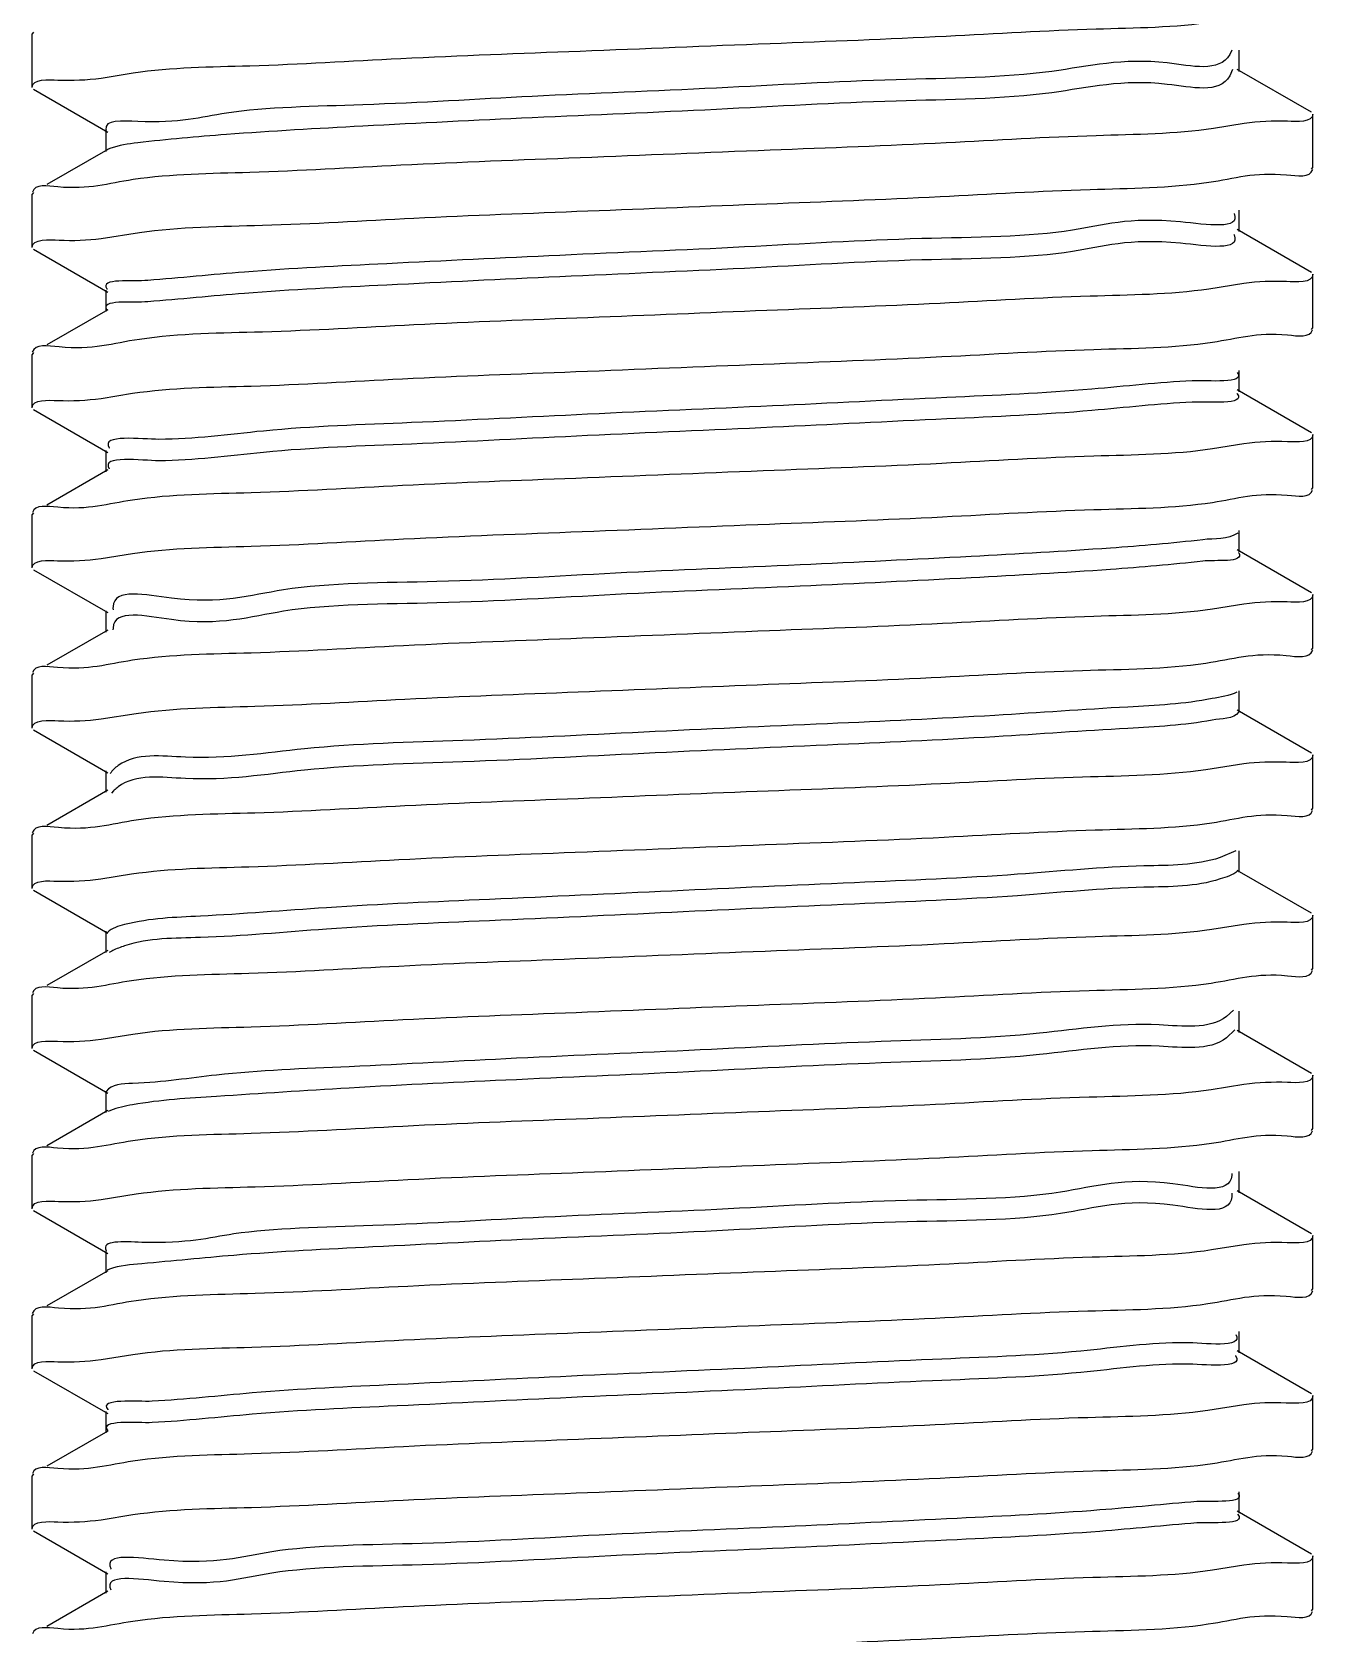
# Model space of a CAD drawing. Extents: x 552102 to 973302, y -80747 to 40012826.
# Drawn here: x 602689.5 to 602772.5, y 211633.4 to 211737 of the extents above; entities that cross this region are included whole.
import ezdxf

# ---------------------------------------------------------------- set-up
doc = ezdxf.new("R2010")
doc.units = 0
doc.header["$LTSCALE"] = 1000
doc.header["$MEASUREMENT"] = 0
doc.layers.add('02___PRT_ALL_AXES', color=7, linetype='Continuous')

msp = doc.modelspace()

# ---------------------------------------------------------------- linework, layer by layer
at = {"color": 133, "linetype": 'Continuous'}
for p, q in [((602689.6093573341, 211737.0357659242), (602689.5112229327, 211736.9222258798)), ((602767.2061878184, 211735.8821319483), (602767.0684065411, 211735.5870566271)), ((602767.6664488504, 211734.5030258856), (602767.6664488504, 211735.8854258887)), ((602693.9805123548, 211734.0718132041), (602696.0561160009, 211734.4059237502)), ((602767.2426575015, 211734.6161165706), (602767.0684065411, 211734.204656624)), ((602772.3570885012, 211731.8517659239), (602767.5555889675, 211734.6313454739)), ((602689.6094000171, 211733.3526611827), (602694.4108172873, 211730.573129215)), ((602694.299996985, 211730.7014258883), (602694.299996985, 211729.3190258942)), ((602767.9890065502, 211731.1261008284), (602766.0154707202, 211730.8063154779)), ((602694.410856859, 211729.4473454735), (602690.4807480613, 211727.1720823816)), ((602694.5560233037, 211729.514750915), (602694.4083235034, 211729.4521028719)), ((602772.3570458184, 211728.1686611734), (602772.4552229384, 211728.2822258941)), ((602689.6093573341, 211726.6677659235), (602689.5112229327, 211726.5542258791)), ((602767.6664488504, 211724.1350258849), (602767.6664488504, 211725.517425888)), ((602693.9899704227, 211723.6796578369), (602696.4614565502, 211724.0674250446)), ((602767.3294593642, 211723.9698900185), (602767.3523762386, 211723.9189423255)), ((602772.3570885012, 211721.4837659232), (602767.5555889675, 211724.2633454821)), ((602689.6094000171, 211722.984661182), (602694.4108172873, 211720.2051292143)), ((602694.299996985, 211720.3334258876), (602694.299996985, 211718.9510258935)), ((602767.9810982535, 211720.7766826353), (602765.7122083048, 211720.4160074911)), ((602694.410856859, 211719.0793454818), (602690.4807480613, 211716.8040823809)), ((602772.3570458184, 211717.8006611727), (602772.4552229384, 211717.9142258934)), ((602689.6093573341, 211716.2997659228), (602689.5112229327, 211716.1862258784)), ((602767.6664488504, 211713.7670258842), (602767.6664488504, 211715.1494258962)), ((602693.9795085202, 211713.3376062683), (602696.0230451237, 211713.6674805067)), ((602772.3570885012, 211711.1157659224), (602767.5555889675, 211713.8953454814)), ((602689.6094000171, 211712.6166611634), (602694.4108172873, 211709.8371292225)), ((602694.299996985, 211709.9654258958), (602694.299996985, 211708.5830258928)), ((602767.9872824977, 211710.3941358528), (602765.9554889629, 211710.0658657543)), ((602694.410856859, 211708.7113454811), (602690.4807480613, 211706.4360823802)), ((602772.3570458184, 211707.432661163), (602772.4552229384, 211707.5462258837)), ((602689.6093573341, 211705.9317659221), (602689.5112229327, 211705.8182258866)), ((602767.6664488504, 211703.3990258835), (602767.6664488504, 211704.7814258955)), ((602693.9791764359, 211702.9702419064), (602696.0124196509, 211703.2986943058)), ((602772.3570885012, 211700.7477659307), (602767.5555889675, 211703.5273454807)), ((602689.6094000171, 211702.2486611627), (602694.4108172873, 211699.4691292218)), ((602694.299996985, 211699.5974258951), (602694.299996985, 211698.215025892)), ((602767.9869567344, 211700.0267623089), (602765.9448831509, 211699.6970809303)), ((602694.410856859, 211698.3433454804), (602690.4807480613, 211696.0680823795)), ((602694.7549017976, 211698.4655297569), (602694.7540929506, 211698.3558905385)), ((602772.3570458184, 211697.0646611623), (602772.4552229384, 211697.178225892)), ((602689.6093573341, 211695.5637659303), (602689.5112229327, 211695.4502258859)), ((602767.6664488504, 211693.0310258828), (602767.6664488504, 211694.4134258858)), ((602693.9855093817, 211692.5876099996), (602696.2569049338, 211692.9486384354)), ((602772.3570885012, 211690.37976593), (602767.5555889675, 211693.15934548)), ((602689.6094000171, 211691.8806611798), (602694.4108172873, 211689.1011292211)), ((602694.299996985, 211689.2294258855), (602694.299996985, 211687.8470258913)), ((602767.9767566243, 211689.6843412838), (602765.5137242118, 211689.2976540945)), ((602694.410856859, 211687.9753454707), (602690.4807480613, 211685.7000824145)), ((602694.7946377407, 211687.9339731477), (602694.6556701849, 211687.7800984106)), ((602694.8348148803, 211687.9732677333), (602694.7946377407, 211687.9339731477)), ((602772.3570458184, 211686.6966611705), (602772.4552229384, 211686.8102258913)), ((602689.6093573341, 211685.1957659296), (602689.5112229327, 211685.0822258852)), ((602767.4619178245, 211684.0574316226), (602766.4377316366, 211683.6171317867)), ((602767.6664488504, 211682.6630258821), (602767.6664488504, 211684.0454258851)), ((602693.9774718651, 211682.2382415704), (602695.9528488527, 211682.5582755707)), ((602772.3570885012, 211680.0117659293), (602767.5555889675, 211682.7913454793)), ((602689.6094000171, 211681.5126611791), (602694.4108172873, 211678.7331292114)), ((602694.299996985, 211678.8614258847), (602694.299996985, 211677.4790258906)), ((602767.9859463285, 211679.2927216969), (602765.9089061628, 211678.9584229759)), ((602694.410856859, 211677.6073454789), (602690.4807480613, 211675.3320824228)), ((602694.6767513732, 211677.5620773367), (602694.5085439841, 211677.4634120635)), ((602694.7386808166, 211677.5935173951), (602694.6767513732, 211677.5620773367)), ((602772.3570458184, 211676.3286611698), (602772.4552229384, 211676.4422258906)), ((602689.6093573341, 211674.8277659289), (602689.5112229327, 211674.7142258845)), ((602767.3191426138, 211673.7452186189), (602766.8629437427, 211673.331417533)), ((602767.6664488504, 211672.2950258814), (602767.6664488504, 211673.6774258933)), ((602693.9795686195, 211671.8651976756), (602696.0304759064, 211672.1960299812)), ((602767.3950909803, 211672.4660620175), (602766.8629437427, 211671.949017521)), ((602772.3570885012, 211669.6437659285), (602767.5555889675, 211672.4233454786)), ((602689.6094000171, 211671.1446611784), (602694.4108172873, 211668.3651292107)), ((602694.299996985, 211668.493425893), (602694.299996985, 211667.1110258899)), ((602767.9853014091, 211668.9283737919), (602765.8595157781, 211668.5867848895)), ((602694.410856859, 211667.2393454782), (602690.4807480613, 211664.9640823774)), ((602694.5944205025, 211667.2577258609), (602694.4376119653, 211667.1886591486)), ((602772.3570458184, 211665.9606611691), (602772.4552229384, 211666.0742258898)), ((602689.6093573341, 211664.4597659282), (602689.5112229327, 211664.3462258748)), ((602767.2056312332, 211663.1802100263), (602767.1989532033, 211663.0457032345)), ((602767.6664488504, 211661.9270258806), (602767.6664488504, 211663.3094258926)), ((602693.9854923406, 211661.4842122696), (602696.2444272975, 211661.8437299333)), ((602767.2021082857, 211661.8950615219), (602767.1989532033, 211661.6633032225)), ((602772.3570885012, 211659.2757659278), (602767.5555889675, 211662.0553454779)), ((602689.6094000171, 211660.7766611777), (602694.4108172873, 211657.997129219)), ((602694.299996985, 211658.1254258923), (602694.299996985, 211656.7430258892)), ((602767.9854764233, 211658.5581647776), (602765.892260168, 211658.2211954526)), ((602694.410856859, 211656.8713454775), (602690.4807480613, 211654.5960823766)), ((602694.5281462738, 211656.9790308766), (602694.3846138308, 211656.9135320655)), ((602772.3570458184, 211655.5926611684), (602772.4552229384, 211655.7062258891)), ((602689.6093573341, 211654.0917659275), (602689.5112229327, 211653.9782258831)), ((602767.6664488504, 211651.5590258799), (602767.6664488504, 211652.9414258919)), ((602693.9800238798, 211651.1284203164), (602696.0411345492, 211651.4608176372)), ((602772.3570885012, 211648.9077659271), (602767.5555889675, 211651.6873454771)), ((602689.6094000171, 211650.4086611769), (602694.4108172873, 211647.6291292183)), ((602694.299996985, 211647.7574258916), (602694.299996985, 211646.3750258885)), ((602767.9791552256, 211648.2049451612), (602765.6408244858, 211647.8348234914)), ((602694.410856859, 211646.5033454768), (602690.4807480613, 211644.2280823759)), ((602772.3570458184, 211645.2246611677), (602772.4552229384, 211645.3382258884)), ((602689.6093573341, 211643.7237659268), (602689.5112229327, 211643.6102258824)), ((602767.6664488504, 211641.1910258792), (602767.6664488504, 211642.5734258912)), ((602693.9799414197, 211640.7606133989), (602696.038281251, 211641.0926068506)), ((602772.3570885012, 211638.5397659264), (602767.5555889675, 211641.3193454764)), ((602689.6094000171, 211640.0406611762), (602694.4108172873, 211637.2611292175)), ((602694.299996985, 211637.3894258908), (602694.299996985, 211636.0070258878)), ((602767.9872883718, 211637.8184984199), (602765.9514070789, 211637.4895636163)), ((602694.410856859, 211636.1353454761), (602690.4807480613, 211633.8600823752)), ((602772.3570458184, 211634.856661167), (602772.4552229384, 211634.9702258877))]:
    msp.add_line(p, q, dxfattribs=at)
for points, start_tangent, end_tangent in [([(602696.0561160009, 211734.4059237502), (602703.6127015094, 211734.868842449), (602713.3875863472, 211735.33520362), (602725.0007846991, 211735.8193588875), (602737.3021927516, 211736.310632845), (602748.7038305888, 211736.7867436401), (602758.4210745225, 211737.2511786095), (602766.0154707202, 211737.7183154843)], (0.989163116566422, 0.146820737038755), (0.9890732991656612, 0.1474245870862602)), ([(602767.0684065411, 211735.5870566271), (602763.0182311783, 211735.0457032166), (602755.5509567658, 211734.5043498508), (602745.4630999158, 211733.9629964761), (602733.8307085971, 211733.4216430656), (602721.8945826779, 211732.8802896999), (602710.9279206704, 211732.3389362983), (602702.1005106012, 211731.7975829325), (602696.3539515922, 211731.2562295578), (602694.301215602, 211730.7148761652), (602694.3040917973, 211730.7028369627)], (-0.505307378439149, -0.8629394262026475), (0.325802814075678, -0.9454377432387441)), ([(602689.5112229327, 211733.4662258945), (602691.1839474301, 211733.9364831171)], (0, 1), (0.9993353595117829, -0.03645324717300008)), ([(602691.1839474301, 211733.9364831171), (602693.9805123548, 211734.0718132041)], (0.9993353593201512, -0.03645325242641943), (0.990870145282874, 0.1348197136441711)), ([(602767.0684065411, 211734.204656624), (602763.0182311783, 211733.6633032135), (602755.5509567658, 211733.1219498388), (602745.4630999158, 211732.5805964641), (602733.8307085971, 211732.0392430804), (602721.8945826779, 211731.4978897057), (602710.9279206704, 211730.9565362952), (602702.1005106012, 211730.4151829205), (602696.3539515922, 211729.8738295636), (602694.5560233037, 211729.514750915)], (-0.5053073781264978, -0.8629394263857254), (-0.9427034243574139, -0.3336319134987025)), ([(602770.8125178764, 211731.2722360156), (602767.9890065502, 211731.1261008284)], (-0.9994057618941025, 0.03446916147614464), (-0.9903279344326344, -0.1387464676393303)), ([(602772.4552229384, 211731.7382258795), (602770.8125178764, 211731.2722360156)], (0, -1), (-0.9994057619939919, 0.03446915857993162)), ([(602766.0154707202, 211730.8063154779), (602758.4210745225, 211730.339178612), (602748.7038305888, 211729.8747436426), (602737.3021927516, 211729.3986328474), (602725.0007846991, 211728.9073588811), (602713.3875863472, 211728.4232036314), (602703.6127015094, 211727.9568424515), (602696.0561160009, 211727.4939237616)], (-0.9890732991656612, -0.1474245870862602), (-0.989163116566422, -0.146820737038755)), ([(602765.7122083048, 211727.3280074976), (602770.745496885, 211727.8067600451), (602772.4355813096, 211728.1441911034)], (0.9892683842367618, 0.1461097667836986), (0.2974746912136672, 0.9547297042028876)), ([(602696.0561160009, 211727.4939237616), (602691.1839474301, 211727.0244831107), (602689.5315041255, 211726.6927765481)], (-0.9891631165991949, -0.146820736817957), (-0.3058583743179576, -0.9520770214954124)), ([(602696.4614565502, 211724.0674250446), (602704.425741298, 211724.5434237949), (602714.23295481, 211725.0041579775), (602725.4999305377, 211725.4714119128), (602737.0910732906, 211725.9341367862), (602748.3086219499, 211726.4013938866), (602758.0203701624, 211726.8620354614), (602765.7122083048, 211727.3280074976)], (0.9892931357767892, 0.1459420827072417), (0.9892683845638209, 0.1461097645692716)), ([(602767.3523762386, 211725.3013423107), (602763.8692672739, 211724.7599889539), (602756.878281192, 211724.2186355523), (602747.1251301329, 211723.6772821776), (602735.6501597533, 211723.1359288118), (602723.6773781757, 211722.5945753924), (602712.4838938753, 211722.0532220266), (602703.2636895756, 211721.511868634), (602697.0002627561, 211720.9705152682)], (0.3769361275506608, -0.9262392540521656), (-0.9967841116661886, -0.0801338550791568)), ([(602689.5112229327, 211723.0982258938), (602691.2602661023, 211723.579166203)], (0, 1), (0.9991144968107087, -0.04207400934881728)), ([(602691.2602661023, 211723.579166203), (602693.9899704227, 211723.6796578369)], (0.9991144966179151, -0.04207401392700866), (0.992819284510058, 0.1196238617707052)), ([(602767.3523762386, 211723.9189423255), (602763.8692672739, 211723.3775889597), (602756.878281192, 211722.8362355403), (602747.1251301329, 211722.2948821746), (602735.6501597533, 211721.7535287998), (602723.6773781757, 211721.2121754072), (602712.4838938753, 211720.6708220325), (602703.2636895756, 211720.129468622), (602697.0002627561, 211719.5881152652)], (0.3769361275506608, -0.9262392540521656), (-0.9967841116661886, -0.0801338550791568)), ([(602697.0002627561, 211720.9705152682), (602694.3617184142, 211720.4291618935), (602694.3790868887, 211720.4086511932)], (-0.9967841118171974, -0.08013385320075928), (0.6891822254874629, -0.7245880623306928)), ([(602770.745496885, 211720.8947600565), (602767.9810982535, 211720.7766826353)], (-0.9992306549184372, 0.03921859598801502), (-0.9918364993544563, -0.1275161109362175)), ([(602772.4552229384, 211721.3702258788), (602770.745496885, 211720.8947600565)], (0, -1), (-0.9992306548856529, 0.03921859682330897)), ([(602765.7122083048, 211720.4160074911), (602758.0203701624, 211719.950035455), (602748.3086219499, 211719.489393898), (602737.0910732906, 211719.0221367798), (602725.4999305377, 211718.5594119153), (602714.23295481, 211718.09215798), (602704.425741298, 211717.6314237885), (602696.4614565502, 211717.1554250382)], (-0.9892683845638209, -0.1461097645692716), (-0.9892931357767892, -0.1459420827072417)), ([(602697.0002627561, 211719.5881152652), (602694.3643766979, 211719.0432524613)], (-0.9967841116419316, -0.08013385538089059), (0.6133238831518222, -0.7898315101055225)), ([(602765.9554889629, 211716.9778657428), (602770.7977442334, 211717.4461311839), (602772.4346601854, 211717.7754054836)], (0.9890611297065511, 0.1475062090340643), (0.3094299147111769, 0.9509222512286869)), ([(602696.4614565502, 211717.1554250382), (602691.2602661023, 211716.6671662054), (602689.5301967899, 211716.3236429832)], (-0.9892931356448487, -0.1459420836016239), (-0.2887779027821482, -0.9573961159649355)), ([(602696.0230451237, 211713.6674805067), (602703.6983688066, 211714.137373986), (602713.489861239, 211714.6036946646), (602724.7175112853, 211715.0719628326), (602736.844891725, 211715.5562379054), (602748.4148234169, 211716.0380478135), (602758.264081646, 211716.5068667195), (602765.9554889629, 211716.9778657428)], (0.9890806707641762, 0.1473751224619929), (0.989061129629656, 0.1475062095496626)), ([(602767.5470018486, 211715.0142813198), (602764.6385434608, 211714.4742746554)], (0.6217299246293804, -0.7832317031506992), (-0.9988957392168129, -0.04698193455464676)), ([(602764.6385434608, 211714.4742746554), (602758.1412264506, 211713.9329212896), (602748.7470290313, 211713.3915678791), (602737.4580081472, 211712.8502145133), (602725.4783371369, 211712.3088611386), (602714.0858593652, 211711.7675077282), (602704.4957836459, 211711.2261543713), (602697.7310608396, 211710.6848009608)], (-0.9988957390792776, -0.04698193747881996), (-0.9999998607093453, -0.0005278080049025493)), ([(602767.5336669425, 211713.6476186059), (602767.5459265152, 211713.6332280628), (602764.6385434608, 211713.0918746523)], (0.6686663212505516, -0.7435626071994571), (-0.9988957391434368, -0.04698193611471369)), ([(602689.5112229327, 211712.7302258841), (602691.1720773409, 211713.1988002888)], (0, 1), (0.9993609344001696, -0.03574524856285243)), ([(602691.1720773409, 211713.1988002888), (602693.9795085202, 211713.3376062683)], (0.9993609347630881, -0.03574523841642605), (0.9907055703680492, 0.1360237951305523)), ([(602764.6385434608, 211713.0918746523), (602758.1412264506, 211712.5505212865), (602748.7470290313, 211712.0091678671), (602737.4580081472, 211711.4678145192), (602725.4783371369, 211710.9264611445), (602714.0858593652, 211710.3851077429), (602704.4957836459, 211709.8437543682), (602697.7310608396, 211709.3024009667)], (-0.9988957390792776, -0.04698193747881996), (-0.9999998607093453, -0.0005278080049025493)), ([(602697.7310608396, 211710.6848009608), (602694.5132680604, 211710.143447595), (602694.5239136408, 211710.1282851122)], (-0.9999998607110073, -0.0005278048559210255), (0.5881970442706858, -0.8087176498081571)), ([(602770.7977442334, 211710.5341311864), (602767.9872824977, 211710.3941358528)], (-0.9993687875842518, 0.03552501094134117), (-0.9906453430880579, -0.1364617316977336)), ([(602772.4552229384, 211711.0022258959), (602770.7977442334, 211710.5341311864)], (0, -1), (-0.9993687876369318, 0.03552500945938111)), ([(602697.7310608396, 211709.3024009667), (602694.5060669283, 211708.7720113269)], (-0.99999986071058, -0.0005278056655464048), (0.5373646853878576, -0.8433499836355064)), ([(602765.9554889629, 211710.0658657543), (602758.264081646, 211709.5948667309), (602748.4148234169, 211709.1260478071), (602736.844891725, 211708.6442379079), (602724.7175112853, 211708.1599628261), (602713.489861239, 211707.6916946671), (602703.6983688066, 211707.2253739975), (602696.0230451237, 211706.7554805003)], (-0.989061129629656, -0.1475062095496626), (-0.9890806707641762, -0.1473751224619929)), ([(602765.9448831509, 211706.6090809278), (602770.7940638134, 211707.077608215), (602772.4347253988, 211707.4074602894)], (0.9890769088875546, 0.1474003673857021), (0.3085879802791141, 0.9511958044626023)), ([(602696.0230451237, 211706.7554805003), (602691.1720773409, 211706.2868002824), (602689.5317107181, 211705.9569510422)], (-0.9890806705759064, -0.1473751237255303), (-0.3085316837609992, -0.9512140663991481)), ([(602696.0124196509, 211703.2986943058), (602703.6988787393, 211703.7694009147), (602713.5559910397, 211704.2385955177), (602725.1332877467, 211704.7206854842), (602737.2572240779, 211705.2048226289), (602748.4756384382, 211705.6727156006), (602758.2679451803, 211706.139070826), (602765.9448831509, 211706.6090809278)], (0.9890669109067353, 0.1474674396245095), (0.9890769086166338, 0.1474003692036193)), ([(602767.5847026567, 211704.6077713959), (602765.3241471986, 211704.1885603837)], (-0.841891248397738, -0.5396472235370977), (-0.9932134016078644, -0.1163062288380763)), ([(602765.3241471986, 211704.1885603837), (602759.3366525958, 211703.6472069911), (602750.3247642944, 211703.1058536164), (602739.2497592102, 211702.5645002149), (602727.2929820964, 211702.0231468401), (602715.729834328, 211701.4817934654), (602705.7937296758, 211700.9404400728), (602698.5445290754, 211700.3990866981), (602694.7554877262, 211699.8577332966), (602694.7606570403, 211699.6446017406)], (-0.9932134021382124, -0.1163062243090961), (0.1018764020264039, -0.9947970640840043)), ([(602767.6329943548, 211703.3713516555), (602767.6485761116, 211703.3475137553), (602765.3241471986, 211702.8061603896)], (0.6374003926310138, -0.7705327634006417), (-0.993213402109088, -0.1163062245578072)), ([(602689.5112229327, 211702.3622258923), (602691.1682286392, 211702.8302533768)], (0, 1), (0.9993693636614441, -0.03550880137262324)), ([(602691.1682286392, 211702.8302533768), (602693.9791764359, 211702.9702419064)], (0.9993693635967594, -0.03550880319312626), (0.9906499044802239, 0.1364286141295992)), ([(602765.3241471986, 211702.8061603896), (602759.3366525958, 211702.264806988), (602750.3247642944, 211701.7234536133), (602739.2497592102, 211701.1821002029), (602727.2929820964, 211700.640746846), (602715.729834328, 211700.0993934713), (602705.7937296758, 211699.5580400697), (602698.5445290754, 211699.016686695), (602694.7554877262, 211698.4753332935), (602694.7549017976, 211698.4655297569)], (-0.9932134021582917, -0.1163062241376259), (-0.05496467363904017, -0.998488299706989)), ([(602770.7940638134, 211700.1656082175), (602767.9869567344, 211700.0267623089)], (-0.9993606752389763, 0.03575249342210019), (-0.9907001426629992, -0.1360633210219162)), ([(602772.4552229384, 211700.6342258952), (602770.7940638134, 211700.1656082175)], (0, -1), (-0.9993606752702845, 0.03575249254696998)), ([(602765.9448831509, 211699.6970809303), (602758.2679451803, 211699.2270708374), (602748.4756384382, 211698.760715603), (602737.2572240779, 211698.2928226314), (602725.1332877467, 211697.8086854688), (602713.5559910397, 211697.3265955291), (602703.6988787393, 211696.8574009172), (602696.0124196509, 211696.3866942994)], (-0.9890769086166338, -0.1474003692036193), (-0.9890669109067353, -0.1474674396245095)), ([(602765.5137242118, 211696.2096541009), (602770.7115608613, 211696.6980312727), (602772.4361543456, 211697.0406929872)], (0.9892899423464525, 0.1459637282757355), (0.2899620857366876, 0.9570381334279371)), ([(602696.0124196509, 211696.3866942994), (602691.1682286392, 211695.9182533793), (602689.5317788104, 211695.5890082441)], (-0.9890669105431437, -0.1474674420631258), (-0.3094109454265771, -0.9509284236209536)), ([(602696.2569049338, 211692.9486384354), (602703.9450277428, 211693.4143613301), (602713.6601936618, 211693.8751616649), (602724.8770320186, 211694.3423817597), (602736.4682938616, 211694.8051112733), (602747.7364140699, 211695.272420945), (602757.5409134458, 211695.7330388002), (602765.5137242118, 211696.2096541009)], (0.9892642895877496, 0.1461374878203576), (0.9892899419372034, 0.1459637310494787)), ([(602765.9243740152, 211693.9028460852), (602760.4615876863, 211693.3614927105), (602751.8544134239, 211692.8201393179), (602741.0209583471, 211692.2787859521), (602729.1168015966, 211691.7374325416), (602717.4117316316, 211691.1960791669), (602707.1543007533, 211690.6547258101), (602699.4386450063, 211690.1133723996), (602695.0877752911, 211689.5720190338), (602694.5815614203, 211689.0579348109)], (-0.9811494478664463, -0.1932505134569315), (-0.5201772295223259, -0.8540583410320851)), ([(602767.5310741494, 211694.3318286977), (602765.9243740152, 211693.9028460852)], (-0.8851073597521318, -0.4653868946506878), (-0.9811494489505223, -0.1932505079529853)), ([(602767.6504300813, 211693.0412288985), (602765.9243740152, 211692.5204460911)], (-0.5372225267222651, -0.843440547271795), (-0.9811494467771575, -0.1932505189873444)), ([(602689.5112229327, 211691.9942258916), (602691.2249496172, 211692.4702515624)], (0, 1), (0.9992229992295955, -0.03941316798497625)), ([(602691.2249496172, 211692.4702515624), (602693.9855093817, 211692.5876099996)], (0.9992229992861842, -0.03941316655031093), (0.991860144410514, 0.1273320616732273)), ([(602765.9243740152, 211692.5204460911), (602760.4615876863, 211691.9790927253), (602751.8544134239, 211691.4377393148), (602741.0209583471, 211690.8963859401), (602729.1168015966, 211690.3550325475), (602717.4117316316, 211689.8136791728), (602707.1543007533, 211689.272325807), (602699.4386450063, 211688.7309723965), (602695.0877752911, 211688.1896190218), (602694.8348148803, 211687.9732677333)], (-0.9811494479089394, -0.1932505132411904), (-0.7224958517426988, -0.6913752557147184)), ([(602770.7115608613, 211689.7860312752), (602767.9767566243, 211689.6843412838)], (-0.9991261760358164, 0.04179574571708134), (-0.9927684037746543, -0.120045393359034)), ([(602772.4552229384, 211690.2662258945), (602770.7115608613, 211689.7860312752)], (0, -1), (-0.9991261761873621, 0.04179574209438319)), ([(602765.5137242118, 211689.2976540945), (602757.5409134458, 211688.8210388026), (602747.7364140699, 211688.3604209386), (602736.4682938616, 211687.8931112669), (602724.8770320186, 211687.4303817622), (602713.6601936618, 211686.9631616674), (602703.9450277428, 211686.5023613237), (602696.2569049338, 211686.0366384468)], (-0.9892899419372034, -0.1459637310494787), (-0.9892642895877496, -0.1461374878203576)), ([(602765.9089061628, 211685.8704229913), (602770.7838164518, 211686.3401552163), (602772.4349060814, 211686.6716127715)], (0.9891666489340727, 0.1467969367409863), (0.3062517567199015, 0.9519505562296681)), ([(602696.2569049338, 211686.0366384468), (602691.2249496172, 211685.558251556), (602689.5307879309, 211685.2201620958)], (-0.9892642898998567, -0.1461374857075773), (-0.2965385306723247, -0.9550208897331507)), ([(602695.9528488527, 211682.5582755707), (602703.5450516561, 211683.0252562336), (602713.2694156835, 211683.4900073997), (602724.6812513421, 211683.9665032617), (602736.9837579469, 211684.4578205816), (602748.5848285834, 211684.941510459), (602758.3486036578, 211685.4073371015), (602765.9089061628, 211685.8704229913)], (0.9890774057513423, 0.1473970333222308), (0.9891666490977963, 0.1467969356377623)), ([(602766.4377316366, 211683.6171317867), (602761.5132349024, 211683.075778412), (602753.3321735213, 211682.5344250463), (602742.767202122, 211681.9930716536), (602730.9452613363, 211681.4517182789), (602719.127369837, 211680.9103648684), (602708.5741143088, 211680.3690114937), (602700.4111857245, 211679.8276581369), (602695.5093045364, 211679.2863047353), (602694.4061702082, 211678.7620736531)], (-0.9479061635356937, -0.3185496902071054), (-0.6832631003337417, -0.730172264415955)), ([(602767.5650615285, 211682.758388748), (602766.4377316366, 211682.2347317926)], (-0.685134094858853, -0.7284169630520285), (-0.9479061603376804, -0.3185496997234117)), ([(602689.5112229327, 211681.6262258909), (602691.1537570219, 211682.0921913556)], (0, 1), (0.9994057255848077, -0.03447021421900921)), ([(602691.1537570219, 211682.0921913556), (602693.9774718651, 211682.2382415704)], (0.9994057254626203, -0.03447021776162379), (0.9903355984401967, 0.1386917534033568)), ([(602766.4377316366, 211682.2347317926), (602761.5132349024, 211681.6933784179), (602753.3321735213, 211681.1520250521), (602742.767202122, 211680.6106716416), (602730.9452613363, 211680.0693182848), (602719.127369837, 211679.5279648743), (602708.5741143088, 211678.9866115085), (602700.4111857245, 211678.4452581427), (602695.5093045364, 211677.9039047233), (602694.7386808257, 211677.5935173951)], (-0.9479061635985659, -0.3185496900200169), (-0.8967199696346274, -0.4425983461994329)), ([(602770.7838164518, 211679.4281552098), (602767.9859463373, 211679.2927216969)], (-0.999337330829727, 0.03639916496455566), (-0.9908727984995181, -0.1348002121427609)), ([(602772.4552229384, 211679.8982258938), (602770.7838164518, 211679.4281552098)], (0, -1), (-0.9993373305316315, 0.03639917314875111)), ([(602765.9089061628, 211678.9584229759), (602758.3486036578, 211678.4953370861), (602748.5848285834, 211678.0295104615), (602736.9837579469, 211677.545820593), (602724.6812513421, 211677.0545032553), (602713.2694156835, 211676.5780073933), (602703.5450516561, 211676.1132562182), (602695.9528488527, 211675.6462755731)], (-0.9891666490977963, -0.1467969356377623), (-0.9890774057513423, -0.1473970333222308)), ([(602765.8595157781, 211675.498784887), (602770.7959255885, 211675.9738727144), (602772.4347223501, 211676.3034570507)], (0.989073670144449, 0.1474220981637079), (0.3086347007488198, 0.9511806460886841)), ([(602695.9528488527, 211675.6462755731), (602691.1537570219, 211675.1801913581), (602689.5320467541, 211674.8532318048)], (-0.9890774053152195, -0.1473970362487425), (-0.3128611715056303, -0.9497988667945043)), ([(602696.0304759064, 211672.1960299812), (602703.6969956587, 211672.6653014563), (602713.515294812, 211673.1328106127), (602724.7474259, 211673.6011668644), (602736.5530086079, 211674.0725123218), (602748.0228970776, 211674.5489026569), (602757.9604956845, 211675.0188962451), (602765.8595157781, 211675.498784887)], (0.9891021265552205, 0.1472310539388372), (0.9890736703861452, 0.1474220965421364)), ([(602766.8629437427, 211673.331417533), (602762.4889796803, 211672.7900641135), (602754.754370604, 211672.2487107478), (602744.4841490398, 211671.7073573731), (602732.7738154094, 211671.1660039804), (602720.8724834988, 211670.6246506147), (602710.0496404032, 211670.0832972131), (602701.459733362, 211669.5419438384), (602696.0190275947, 211669.0005904726), (602694.3187211106, 211668.4807373456)], (-0.8057398619520177, -0.5922695964352243), (-0.5609831399554767, -0.8278272263496135)), ([(602689.5112229327, 211671.2582258902), (602691.1693894098, 211671.7264183931)], (0, 1), (0.9993642292604242, -0.03565301214088856)), ([(602691.1693894098, 211671.7264183931), (602693.9795686195, 211671.8651976756)], (0.9993642296171799, -0.0356530021409242), (0.9907294820493768, 0.1358495248360239)), ([(602766.8629437427, 211671.949017521), (602762.4889796803, 211671.4076641283), (602754.754370604, 211670.8663107536), (602744.4841490398, 211670.3249573878), (602732.7738154094, 211669.7836039684), (602720.8724834988, 211669.2422506116), (602710.0496404032, 211668.70089721), (602701.459733362, 211668.1595438353), (602696.0190275947, 211667.6181904695), (602694.5944205025, 211667.2577258609)], (-0.8057398618493667, -0.5922695965748734), (-0.9343952779739718, -0.3562379324271126)), ([(602770.7959255885, 211669.061872708), (602767.9853014091, 211668.9283737919)], (-0.9993461691569455, 0.0361556937609791), (-0.9910904712777518, -0.1331903815688052)), ([(602772.4552229384, 211669.5302258752), (602770.7959255885, 211669.061872708)], (0, -1), (-0.9993461689763912, 0.03615569875151564)), ([(602765.8595157781, 211668.5867848895), (602757.9604956845, 211668.1068962387), (602748.0228970776, 211667.6369026683), (602736.5530086079, 211667.1605123154), (602724.7474259, 211666.6891668669), (602713.515294812, 211666.2208106063), (602703.6969956587, 211665.7533014498), (602696.0304759064, 211665.2840299837)], (-0.9890736703861452, -0.1474220965421364), (-0.9891021265552205, -0.1472310539388372)), ([(602765.892260168, 211665.1331954501), (602770.7803125213, 211665.6036593906), (602772.4349713663, 211665.9356680415)], (0.9890802277548095, 0.1473780956061457), (0.3054072262917869, 0.952221836616215)), ([(602696.0304759064, 211665.2840299837), (602691.1693894098, 211664.8144183955), (602689.531753991, 211664.4849874995)], (-0.9891021263539136, -0.147231055291222), (-0.3090916296097246, -0.9510322625995423)), ([(602696.2444272975, 211661.8437299333), (602703.9561334561, 211662.310944011), (602713.8410555433, 211662.7790733121), (602725.2083700727, 211663.2517026983), (602736.9457024882, 211663.7202904157), (602748.2905686001, 211664.1926033727), (602758.1568477073, 211664.661210259), (602765.892260168, 211665.1331954501)], (0.9892122980300784, 0.1464890078676608), (0.9890802282052291, 0.1473780925833003)), ([(602767.1989532033, 211663.0457032345), (602763.3863962034, 211662.5043498598), (602756.1174688499, 211661.9629964493), (602746.1675305526, 211661.4216430924), (602734.59791782, 211660.8802896819), (602722.6427340994, 211660.3389363162), (602711.5772106865, 211659.7975829414), (602702.581681044, 211659.2562295399), (602696.6156771044, 211658.7148761741), (602694.3155785362, 211658.1735227636), (602694.3304252337, 211658.1498932622)], (-0.1066242987303269, -0.9942993809312496), (0.6266421187012763, -0.7793071634917618)), ([(602689.5112229327, 211660.8902258895), (602691.2319254886, 211661.3672262213)], (0, 1), (0.9992127434516895, -0.0396723244056648)), ([(602691.2319254886, 211661.3672262213), (602693.9854923406, 211661.4842122696)], (0.9992127434094258, -0.03967232547014374), (0.991836500462954, 0.1275161023141811)), ([(602767.1989532033, 211661.6633032225), (602763.3863962034, 211661.1219498478), (602756.1174688499, 211660.5805964551), (602746.1675305526, 211660.0392430894), (602734.59791782, 211659.4978896878), (602722.6427340994, 211658.9565363131), (602711.5772106865, 211658.4151829384), (602702.581681044, 211657.8738295368), (602696.6156771044, 211657.3324761711), (602694.5281462738, 211656.9790308766)], (-0.1066242990359484, -0.9942993808984761), (-0.9410888897478107, -0.3381592843516695)), ([(602770.7803125213, 211658.6916593841), (602767.9854764233, 211658.5581647776)], (-0.9993265094233573, 0.03669506184391326), (-0.990976627592564, -0.1340347849077581)), ([(602772.4552229384, 211659.1622258923), (602770.7803125213, 211658.6916593841)], (0, -1), (-0.9993265094533295, 0.03669506102767071)), ([(602765.892260168, 211658.2211954526), (602758.1568477073, 211657.7492102615), (602748.2905686001, 211657.2806033663), (602736.9457024882, 211656.8082904092), (602725.2083700727, 211656.3397026919), (602713.8410555433, 211655.8670733146), (602703.9561334561, 211655.3989440135), (602696.2444272975, 211654.9317299269)], (-0.9890802282052291, -0.1473780925833003), (-0.9892122980300784, -0.1464890078676608)), ([(602765.6408244858, 211654.7468234978), (602770.7211613546, 211655.227364435), (602772.435975022, 211655.5685351811)], (0.9892603348605078, 0.1461642564776912), (0.2923153889180546, 0.9563219716192275)), ([(602696.2444272975, 211654.9317299269), (602691.2319254886, 211654.4552262149), (602689.5306832889, 211654.1160707198)], (-0.9892122980532276, -0.1464890077113377), (-0.2951661859743266, -0.9554459286937013)), ([(602696.0411345492, 211651.4608176372), (602703.7400821011, 211651.9315765671), (602713.5641984561, 211652.3989553682), (602724.9017318378, 211652.8713753186), (602736.6245927344, 211653.3393869064), (602748.0013474684, 211653.8119622908), (602757.8783110122, 211654.2785955898), (602765.6408244858, 211654.7468234978)], (0.9890794376608116, 0.1473833979679282), (0.9892603353209716, 0.1461642533612068)), ([(602767.4520379792, 211652.7488605759), (602764.2032533119, 211652.2186355613)], (0.5271914121296132, -0.8497465592615155), (-0.9999934555840523, 0.003617843151123164)), ([(602764.2032533119, 211652.2186355613), (602757.4180793951, 211651.6772821865), (602747.8131614665, 211651.1359287761), (602736.4130335251, 211650.5945754192), (602724.4337204556, 211650.0532220177), (602713.1530274192, 211649.511868643), (602703.774239407, 211648.9705152682), (602697.297769786, 211648.4291618667)], (-0.9999934555785011, 0.003617844685510775), (-0.9987423976852681, -0.0501360455748341)), ([(602767.433756713, 211651.3939156554), (602767.4449246714, 211651.377588924), (602764.2032533119, 211650.8362355671)], (0.57868614602057, -0.8155503322320822), (-0.9999934555873953, 0.003617842227129902)), ([(602689.5112229327, 211650.5222258888), (602691.1768462101, 211650.9914770685)], (0, 1), (0.9993491367196988, -0.03607357672303422)), ([(602691.1768462101, 211650.9914770685), (602693.9800238798, 211651.1284203164)], (0.9993491366678742, -0.03607357815873995), (0.9908012805298921, 0.1353248776106079)), ([(602764.2032533119, 211650.8362355671), (602757.4180793951, 211650.2948821924), (602747.8131614665, 211649.7535287909), (602736.4130335251, 211649.2121754161), (602724.4337204556, 211648.6708220146), (602713.1530274192, 211648.1294686488), (602703.774239407, 211647.5881152741), (602697.297769786, 211647.0467618726)], (-0.9999934555785011, 0.003617844685510775), (-0.9987423976852681, -0.0501360455748341)), ([(602697.297769786, 211648.4291618667), (602694.4144482652, 211647.8878085009), (602694.427201284, 211647.8729233048)], (-0.9987423976278931, -0.05013604671778132), (0.6722174975948776, -0.7403537235182118)), ([(602770.7211613546, 211648.3153644285), (602767.9791552256, 211648.2049451612)], (-0.9991717303612813, 0.04069217672775727), (-0.9922161107991792, -0.124527866241059)), ([(602772.4552229384, 211648.7942258916), (602770.7211613546, 211648.3153644285)], (0, -1), (-0.9991717303281168, 0.04069217754209088)), ([(602697.297769786, 211647.0467618726), (602694.4140517543, 211646.5059027396)], (-0.9987423975907235, -0.050136047458224), (0.6248945611698136, -0.7807091567417319)), ([(602765.6408244858, 211647.8348234914), (602757.8783110122, 211647.3665955834), (602748.0013474684, 211646.8999622933), (602736.6245927344, 211646.4273869178), (602724.9017318378, 211645.95937533), (602713.5641984561, 211645.4869553618), (602703.7400821011, 211645.0195765696), (602696.0411345492, 211644.5488176219)], (-0.9892603353209716, -0.1461642533612068), (-0.9890794376608116, -0.1473833979679282)), ([(602765.9514070789, 211644.4015636317), (602770.8008573662, 211644.8705739311), (602772.434609277, 211645.1993626974)], (0.9890415357767256, 0.1476375308260613), (0.3100877724564173, 0.9507079327390812)), ([(602696.0411345492, 211644.5488176219), (602691.1768462101, 211644.0794770799), (602689.5316248784, 211643.7488787345)], (-0.9890794377358441, -0.1473833974643917), (-0.3074221147466658, -0.9515732464527825)), ([(602696.038281251, 211641.0926068506), (602703.7317435691, 211641.5631364874), (602713.5406475078, 211642.0299226812), (602724.7372021864, 211642.4967553488), (602736.7777718137, 211642.9775404922), (602748.3237244228, 211643.4580553404), (602758.2010921846, 211643.9275420538), (602765.9514070789, 211644.4015636317)], (0.9890811871329935, 0.1473716569072512), (0.989041535802673, 0.1476375306522365)), ([(602767.5973085562, 211642.478086432), (602764.9375202248, 211641.9329212628)], (0.6202464514556612, -0.7844069986025497), (-0.9970083261731301, -0.07729422709008571)), ([(602764.9375202248, 211641.9329212628), (602758.6529687385, 211641.3915678881), (602749.41695051, 211640.8502145133), (602738.2146498511, 211640.3088611207), (602726.2409898947, 211639.7675077549), (602714.7731727789, 211639.2261543445), (602705.0344436088, 211638.6848009698), (602698.0636097679, 211638.143447595), (602694.604233713, 211637.6020942024), (602694.6256671647, 211637.5571566603)], (-0.9970083261675486, -0.07729422716207827), (0.457873065173479, -0.8890175792348782)), ([(602767.5832051436, 211641.1118578784), (602767.6002465765, 211641.0918746612), (602764.9375202248, 211640.5505212508)], (0.6891451184247398, -0.724623354406516), (-0.9970083262684535, -0.07729422586052034)), ([(602689.5112229327, 211640.1542258881), (602691.1760642211, 211640.6233661763)], (0, 1), (0.9993510758413142, -0.03601981697354721)), ([(602691.1760642211, 211640.6233661763), (602693.9799414197, 211640.7606133989)], (0.9993510756842575, -0.03601982133100456), (0.9907857928478658, 0.1354382246296296)), ([(602764.9375202248, 211640.5505212508), (602758.6529687385, 211640.0091678939), (602749.41695051, 211639.4678145281), (602738.2146498511, 211638.9264611177), (602726.2409898947, 211638.3851077429), (602714.7731727789, 211637.8437543414), (602705.0344436088, 211637.3024009756), (602698.0636097679, 211636.7610476009), (602694.604233713, 211636.2196941994)], (-0.997008326170553, -0.07729422712332544), (0.4001342466415751, -0.9164565372479914)), ([(602770.8008573662, 211637.9585739247), (602767.9872883718, 211637.8184984199)], (-0.999372847790163, 0.03541060716480103), (-0.9906613492477213, -0.1363454843648455)), ([(602772.4552229384, 211638.4262258909), (602770.8008573662, 211637.9585739247)], (0, -1), (-0.9993728481374577, 0.03541059736330348)), ([(602765.9514070789, 211637.4895636163), (602758.2010921846, 211637.0155420474), (602748.3237244228, 211636.546055334), (602736.7777718137, 211636.0655404947), (602724.7372021864, 211635.5847553603), (602713.5406475078, 211635.1179226837), (602703.7317435691, 211634.6511364899), (602696.038281251, 211634.1806068442)], (-0.989041535802673, -0.1476375306522365), (-0.9890811871329935, -0.1473716569072512)), ([(602765.6753299156, 211634.0133262298), (602770.7739670585, 211634.4987627439), (602772.4351408015, 211634.8318109832)], (0.9892110040792421, 0.1464977454042815), (0.3032234057367877, 0.9529194961870513)), ([(602696.038281251, 211634.1806068442), (602691.1760642211, 211633.7113661698), (602689.5316389065, 211633.3808905623)], (-0.9890811868355203, -0.1473716589037346), (-0.3076035728521291, -0.9515146041804113)), ([(602696.0654979388, 211630.7266158603), (602703.8863108525, 211631.2032777152), (602713.6924580793, 211631.6685743354), (602724.9605931471, 211632.1377426884), (602736.5830314675, 211632.6017178736), (602747.7904771398, 211633.0667731664), (602757.668333743, 211633.5316507898), (602765.6753299156, 211634.0133262298)], (0.9891203044717901, 0.1471088824022307), (0.9892110039269248, 0.1464977464327879))]:
    msp.add_spline(points, degree=3, dxfattribs=dict(at, start_tangent=start_tangent, end_tangent=end_tangent))
at = {"layer": '02___PRT_ALL_AXES', "color": 133, "linetype": 'Continuous'}
for p, q in [((602689.5112229327, 211733.4662258945), (602689.5112229327, 211736.9222258798)), ((602772.4552229384, 211728.2822258941), (602772.4552229384, 211731.7382258795)), ((602689.5112229327, 211723.0982258938), (602689.5112229327, 211726.5542258791)), ((602772.4552229384, 211717.9142258934), (602772.4552229384, 211721.3702258788)), ((602689.5112229327, 211712.7302258841), (602689.5112229327, 211716.1862258784)), ((602772.4552229384, 211707.5462258837), (602772.4552229384, 211711.0022258959)), ((602689.5112229327, 211702.3622258923), (602689.5112229327, 211705.8182258866)), ((602772.4552229384, 211697.178225892), (602772.4552229384, 211700.6342258952)), ((602689.5112229327, 211691.9942258916), (602689.5112229327, 211695.4502258859)), ((602772.4552229384, 211686.8102258913), (602772.4552229384, 211690.2662258945)), ((602689.5112229327, 211681.6262258909), (602689.5112229327, 211685.0822258852)), ((602772.4552229384, 211676.4422258906), (602772.4552229384, 211679.8982258938)), ((602689.5112229327, 211671.2582258902), (602689.5112229327, 211674.7142258845)), ((602772.4552229384, 211666.0742258898), (602772.4552229384, 211669.5302258752)), ((602689.5112229327, 211660.8902258895), (602689.5112229327, 211664.3462258748)), ((602772.4552229384, 211655.7062258891), (602772.4552229384, 211659.1622258923)), ((602689.5112229327, 211650.5222258888), (602689.5112229327, 211653.9782258831)), ((602772.4552229384, 211645.3382258884), (602772.4552229384, 211648.7942258916)), ((602689.5112229327, 211640.1542258881), (602689.5112229327, 211643.6102258824)), ((602772.4552229384, 211634.9702258877), (602772.4552229384, 211638.4262258909))]:
    msp.add_line(p, q, dxfattribs=at)

doc.saveas('drawing.dxf')
